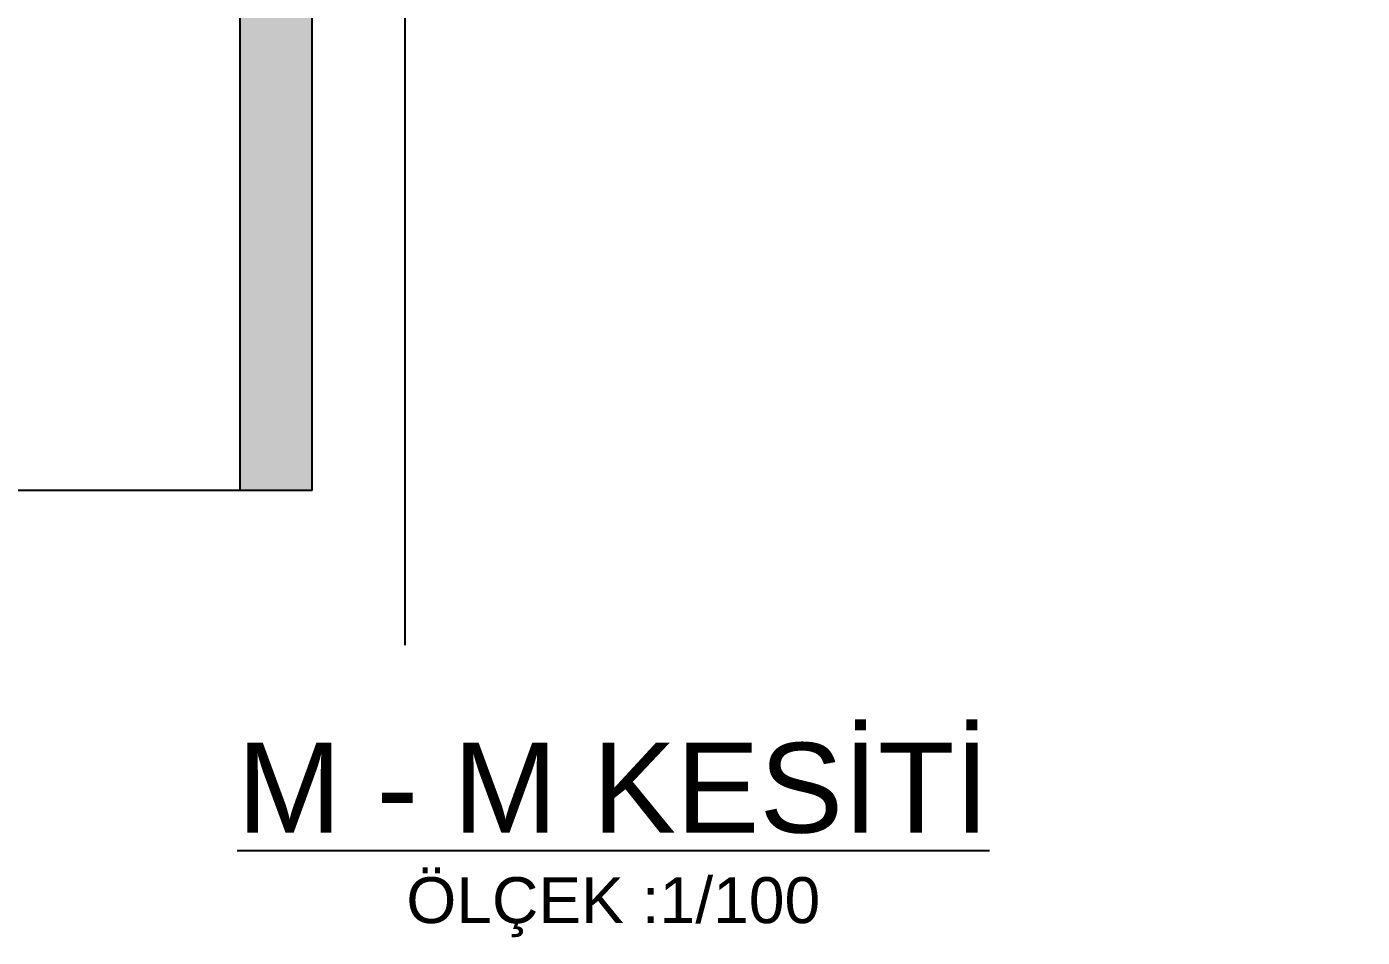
# Model space of a CAD drawing. Header units: millimetres. Extents: x 400408 to 401334, y 4543945 to 4544229.
# Drawn here: x 401257.85 to 401267.15, y 4543989.7 to 4543996.04 of the extents above; entities that cross this region are included whole.
import ezdxf
from ezdxf.enums import TextEntityAlignment as Align

# ---------------------------------------------------------------- set-up
doc = ezdxf.new("R2010")
doc.units = ezdxf.units.MM
doc.linetypes.add('AKS', pattern=[3, 2.5, -0.25, 0, -0.25])
doc.linetypes.add('HIDDEN', pattern=[0.375, 0.25, -0.125])
for name, color, linetype in [('aks prota', 2, 'AKS'), ('kesit prota', 1, 'Continuous'), ('kesit tarama prota', 252, 'Continuous'), ('merdiven prota', 2, 'Continuous'), ('t35 prota', 3, 'Continuous'), ('tplan prota', 7, 'Continuous')]:
    doc.layers.add(name, color=color, linetype=linetype)
doc.styles.add('Arial', font='Arial.ttf')

# ---------------------------------------------------------------- blocks, each defined once
blk = doc.blocks.new('M-M Kesiti')
at = {"layer": 'kesit tarama prota'}
h = blk.add_hatch(color=256, dxfattribs=at)
h.dxf.hatch_style = 1
h.paths.add_polyline_path([(401539.0353, 4543993.9711), (401542.8819, 4543996.1511), (401542.8819, 4543996.3821), (401542.5839, 4543996.3821), (401542.5839, 4543996.2121), (401542.2839, 4543996.2121), (401542.2839, 4543996.0421), (401541.9839, 4543996.0421), (401541.9839, 4543995.872), (401541.6839, 4543995.872), (401541.6839, 4543995.702), (401541.3839, 4543995.702), (401541.3839, 4543995.532), (401541.0839, 4543995.532), (401541.0839, 4543995.362), (401540.7839, 4543995.362), (401540.7839, 4543995.192), (401540.4839, 4543995.192), (401540.4839, 4543995.022), (401540.1839, 4543995.022), (401540.1839, 4543994.8519), (401539.8839, 4543994.8519), (401539.8839, 4543994.6819), (401539.5839, 4543994.6819), (401539.5839, 4543994.5119), (401539.2839, 4543994.5119), (401539.2839, 4543994.3419), (401538.9839, 4543994.3419), (401538.9839, 4543994.1719), (401538.6839, 4543994.1719), (401538.6839, 4543994.0019), (401538.3839, 4543994.0019), (401538.3839, 4543993.8318), (401538.0839, 4543993.8318), (401538.0839, 4543993.6618), (401536.6211, 4543993.6618), (401536.6211, 4543993.4618), (401538.0239, 4543993.4618), (401538.0239, 4543989.0549), (401538.5249, 4543989.0549), (401538.5249, 4543992.7711), (401545.8375, 4543992.7711), (401545.8375, 4543993.9711), (401543.1839, 4543993.9711), (401543.1839, 4543996.5311), (401543.0013, 4543996.5311), (401543.0013, 4543996.4116), (401542.8819, 4543996.4116), (401542.8819, 4543993.9711)])
at = {"layer": 'aks prota', "ltscale": 10}
blk.add_line((401539.1711, 4543987.9784), (401539.1711, 4543997.6262), dxfattribs=at)
at = {"layer": 'kesit prota', "color": 1}
for points in [[(401538.0239, 4543989.0549), (401538.0239, 4543993.4618)], [(401538.5249, 4543989.0549), (401538.5249, 4543992.7711), (401545.8375, 4543992.7711)]]:
    blk.add_lwpolyline(points, dxfattribs=at)
at = {"layer": 'merdiven prota', "linetype": 'HIDDEN', "ltscale": 10}
blk.add_lwpolyline([(401538.5249, 4543989.0549), (401534.0211, 4543989.0549)], dxfattribs=at)
at = {"layer": 't35 prota', "style": 'Arial'}
blk.add_text('ÖLÇEK :1/100', height=0.32, dxfattribs=at).set_placement((401540.6213, 4543986.1881), align=Align.MIDDLE)
at = {"layer": 'tplan prota', "style": 'Arial'}
blk.add_text('%%UM - M KESİTİ', height=0.625, dxfattribs=at).set_placement((401540.6213, 4543987.0631), align=Align.MIDDLE)

msp = doc.modelspace()

# ---------------------------------------------------------------- block references
msp.add_blockref('M-M Kesiti', (-278.6895, 3.7522))

doc.saveas('drawing.dxf')
